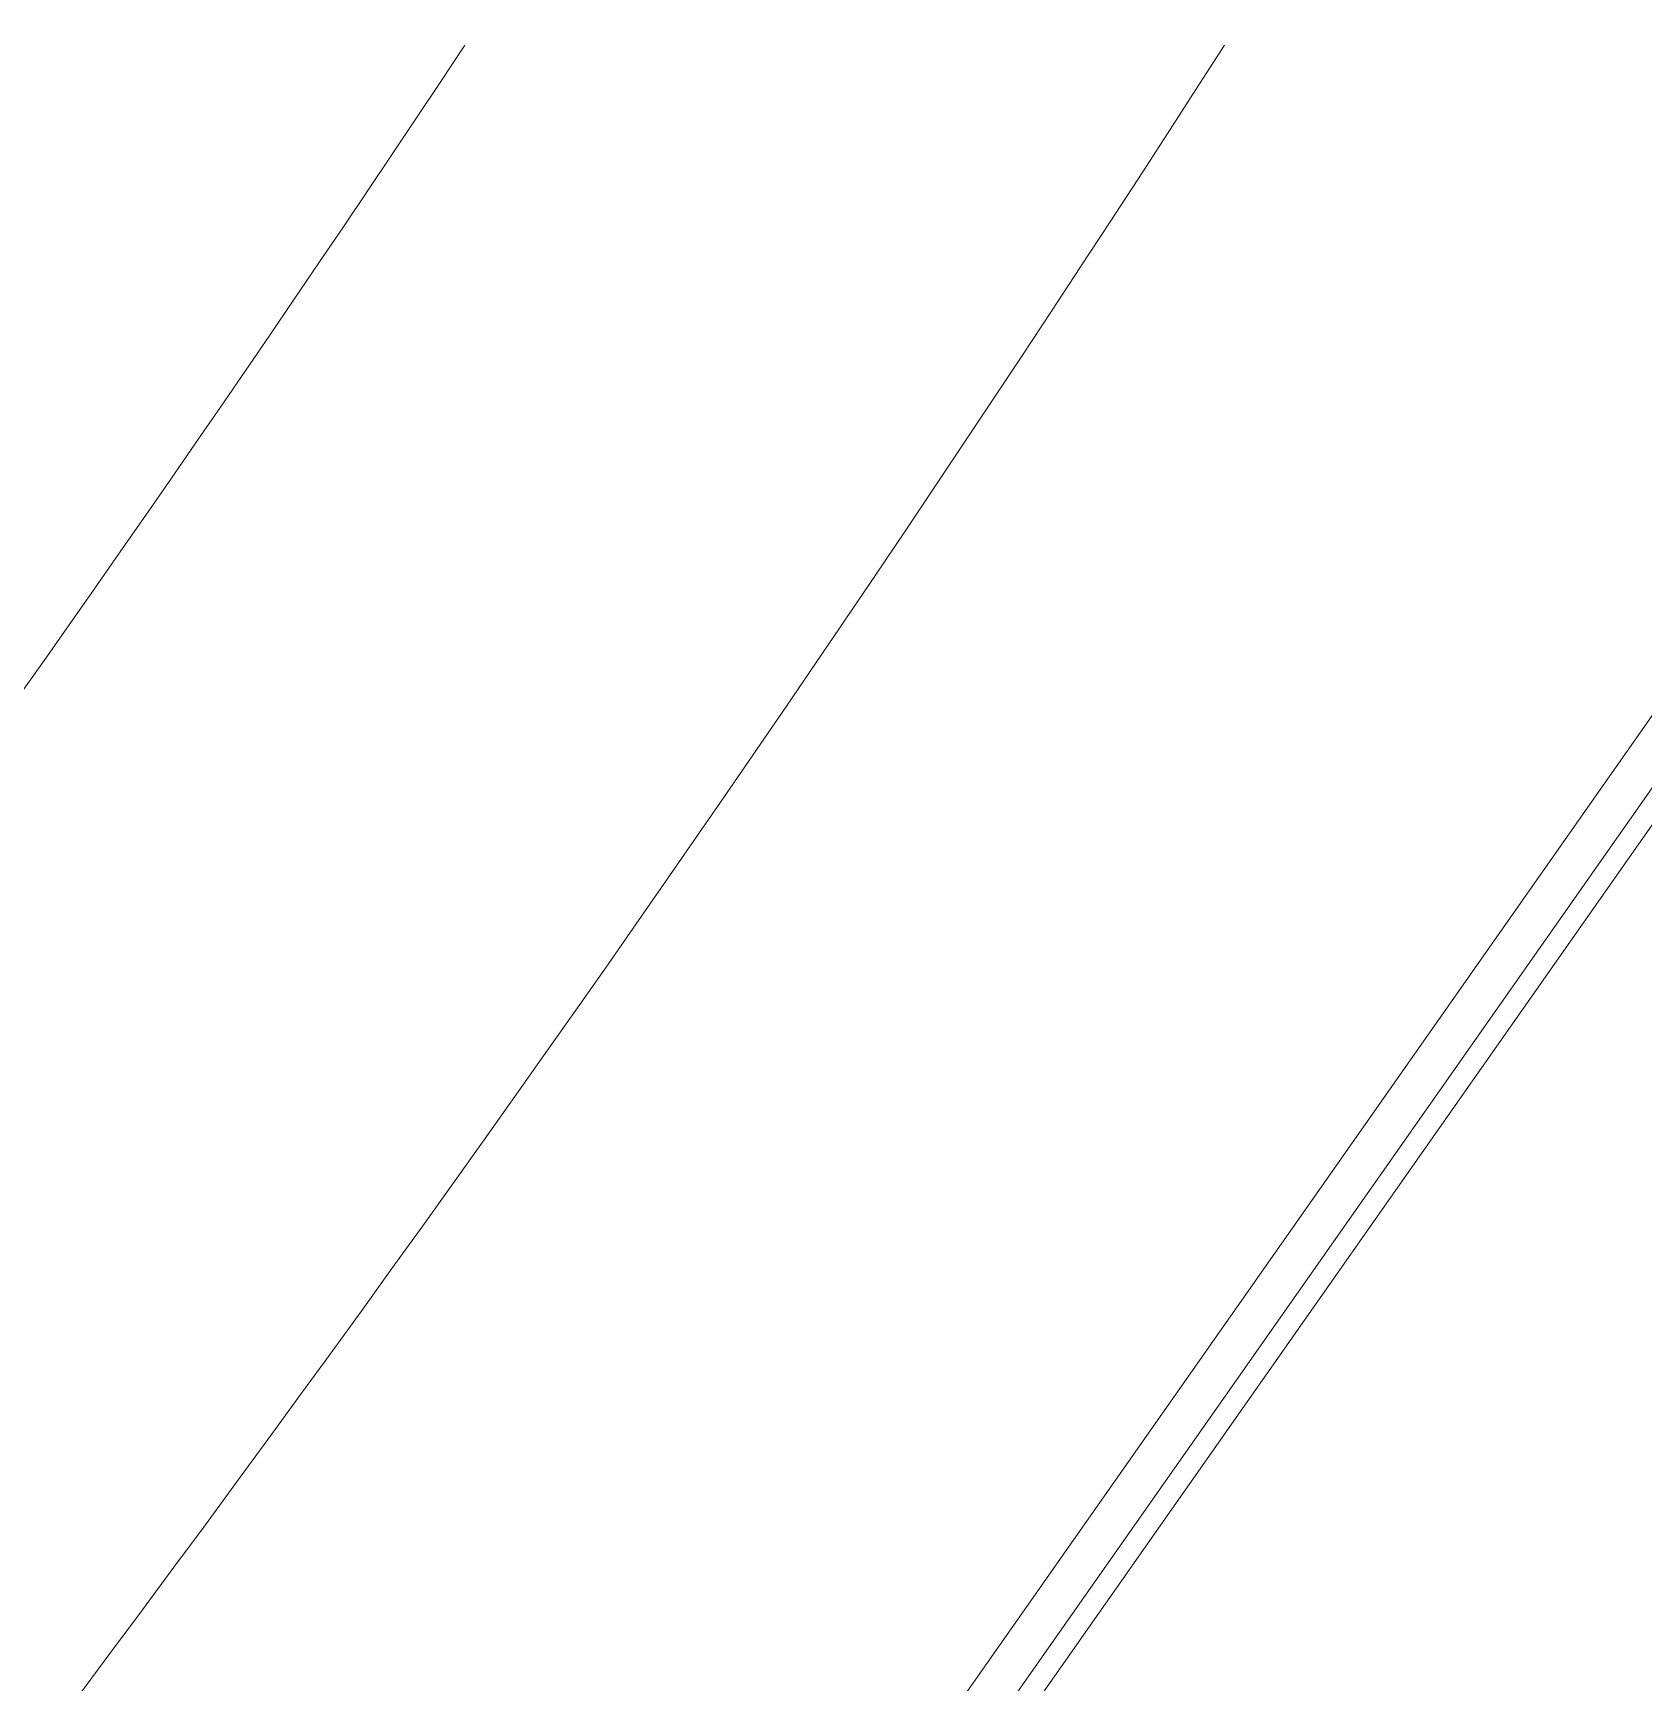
# Model space of a CAD drawing. Header units: millimetres. Extents: x 2562 to 7288, y 778 to 5635.
# Drawn here: x 4312 to 5071, y 4051 to 4829 of the extents above; entities that cross this region are included whole.
import ezdxf

# ---------------------------------------------------------------- set-up
doc = ezdxf.new("R2010")
doc.units = ezdxf.units.MM
doc.layers.add('x-ref_base plan 1$0$SHG-LANDSCAPING', color=252, linetype='Continuous', lineweight=18)

msp = doc.modelspace()

# ---------------------------------------------------------------- linework, layer by layer
at = {"layer": 'x-ref_base plan 1$0$SHG-LANDSCAPING'}
for p, q in [((5325.59, 4829.34, -1203), (3373.39, 2046.64, -1203)), ((5297.74, 4823.59, -1203), (3356.6, 2057.52, -1203)), ((5333.78, 4823.59, -1203), (3381.57, 2040.89, -1203))]:
    msp.add_line(p, q, dxfattribs=at)
for centre, radius, start, end in [((-6286.41, 11993.66, -1203), 12965.25, 314.773042, 326.425425), ((-6289.35, 11995.93, -1203), 13268.95, 313.503684, 327.27993)]:
    msp.add_arc(centre, radius, start, end, dxfattribs=at)

doc.saveas('drawing.dxf')
